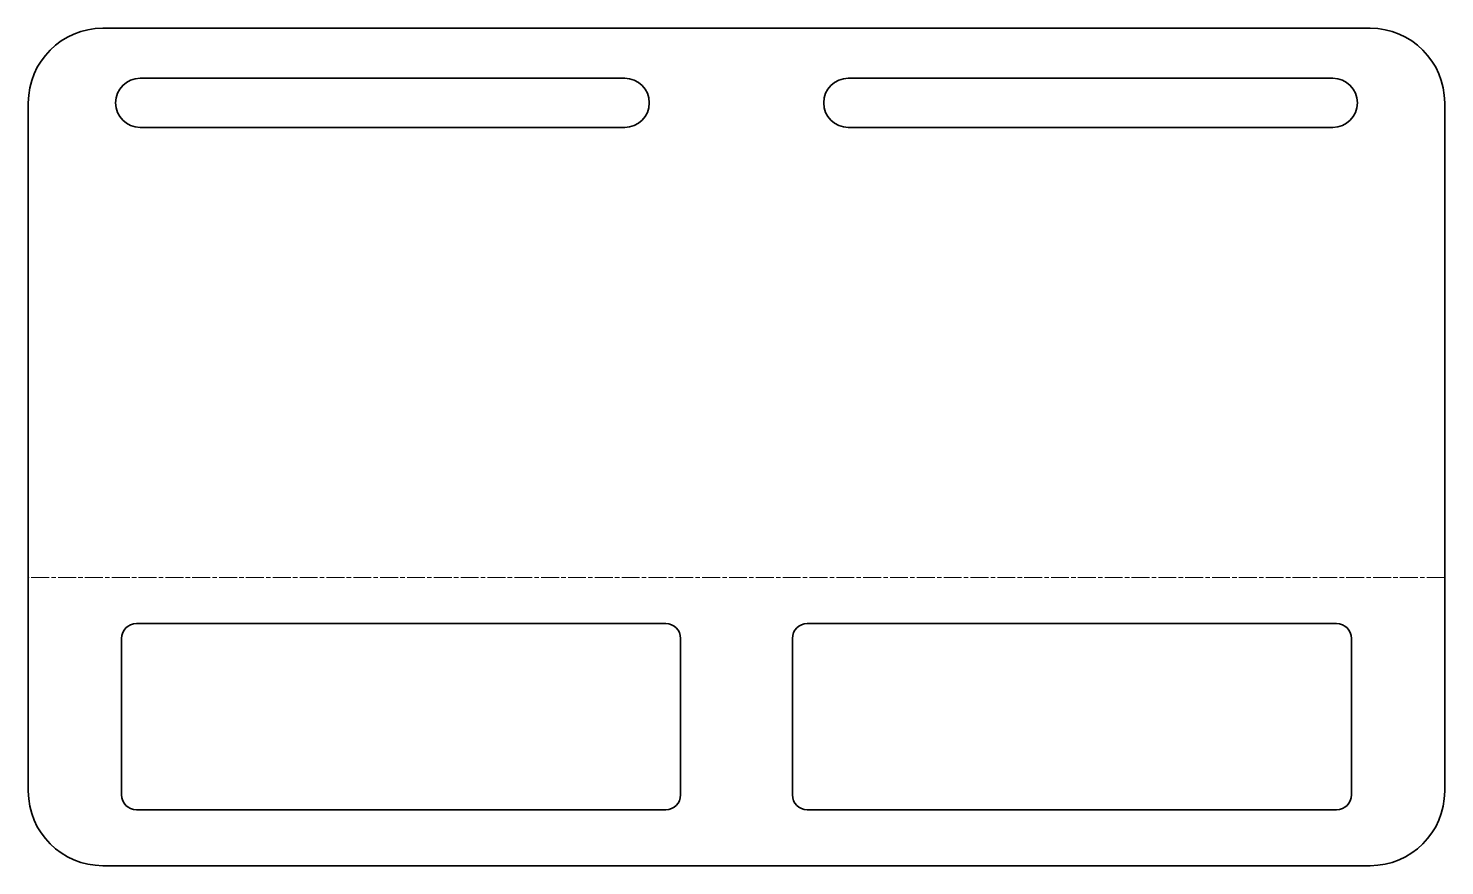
# Model space of a CAD drawing. Header units: millimetres. Extents: x 0 to 190, y 0 to 112.
import ezdxf

# ---------------------------------------------------------------- set-up
doc = ezdxf.new("R2010")
doc.units = ezdxf.units.MM
doc.linetypes.add('Chain', pattern=[13.68, 9.12, -1.14, 2.28, -1.14])
doc.layers.add('SIMUMAK Bend Centerline (ISO)', color=7, linetype='Chain', lineweight=9)
doc.layers.add('SIMUMAK Visible (ISO)', color=7, linetype='Continuous', lineweight=35)

# ---------------------------------------------------------------- blocks, each defined once
blk = doc.blocks.new('SIL-026-CLSS-02_Sheet_SIL-026-CLSS-02 (Desplegada)')
at = {"layer": 'SIMUMAK Bend Centerline (ISO)', "ltscale": 0.263158}
blk.add_line((95, -17.5), (-95, -17.5), dxfattribs=at)
at = {"layer": 'SIMUMAK Visible (ISO)'}
for p, q in [((-85, 56.2), (85, 56.2)), ((-80, 49.5), (-15, 49.5)), ((15, 49.5), (80, 49.5)), ((-95, 46.2), (-95, -46.2)), ((95, 46.2), (95, -46.2)), ((-15, 42.9), (-80, 42.9)), ((80, 42.9), (15, 42.9)), ((-80.5, -23.7), (-9.5, -23.7)), ((9.5, -23.7), (80.5, -23.7)), ((-82.5, -46.7), (-82.5, -25.7)), ((-7.5, -25.7), (-7.5, -46.7)), ((7.5, -46.7), (7.5, -25.7)), ((82.5, -25.7), (82.5, -46.7)), ((-9.5, -48.7), (-80.5, -48.7)), ((80.5, -48.7), (9.5, -48.7)), ((-85, -56.2), (85, -56.2))]:
    blk.add_line(p, q, dxfattribs=at)
at = {"layer": 'SIMUMAK Visible (ISO)', "extrusion": (0, 0, -1)}
for centre, radius, start, end in [((85, 46.2), 10, 0, 90), ((-85, 46.2), 10, 90, 180), ((80, 46.2), 3.3, 270, 90), ((15, 46.2), 3.3, 90, 270), ((-15, 46.2), 3.3, 270, 90), ((-80, 46.2), 3.3, 90, 270), ((85, -46.2), 10, 270, 0), ((-85, -46.2), 10, 180, 270)]:
    blk.add_arc(centre, radius, start, end, dxfattribs=at)
at = {"layer": 'SIMUMAK Visible (ISO)'}
for centre, start, end in [((-80.5, -25.7), 90, 180), ((-9.5, -25.7), 360, 90), ((9.5, -25.7), 90, 180), ((80.5, -25.7), 0, 90), ((-80.5, -46.7), 180, 270), ((-9.5, -46.7), 270, 0), ((9.5, -46.7), 180, 270), ((80.5, -46.7), 270, 360)]:
    blk.add_arc(centre, 2, start, end, dxfattribs=at)

msp = doc.modelspace()

# ---------------------------------------------------------------- block references
msp.add_blockref('SIL-026-CLSS-02_Sheet_SIL-026-CLSS-02 (Desplegada)', (95, 56.2))

doc.saveas('drawing.dxf')
